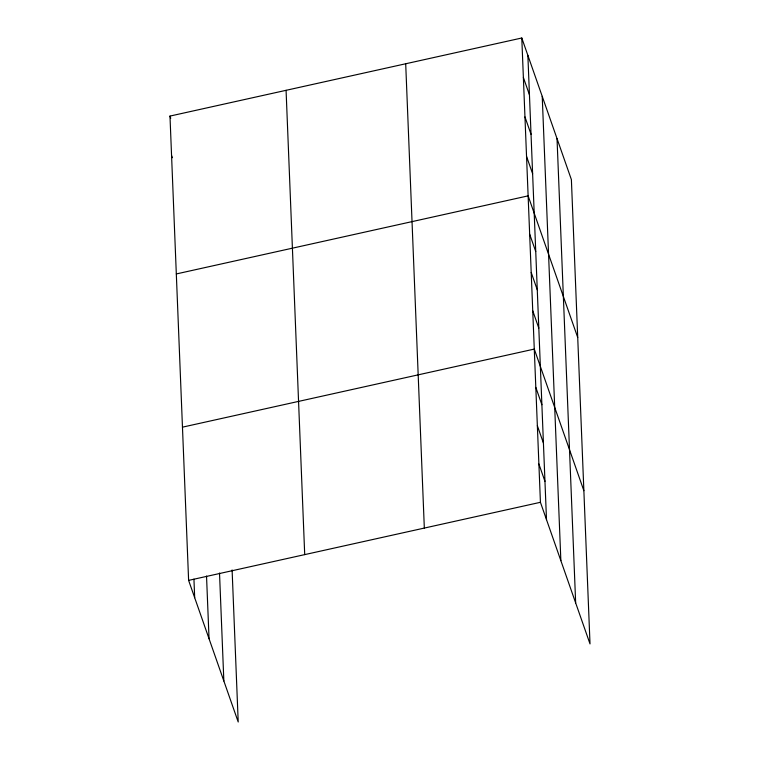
<?xml version="1.0" encoding="UTF-8"?>
<svg xmlns="http://www.w3.org/2000/svg" width="760" height="760" viewBox="0 0 760 760"><rect width="100%" height="100%" fill="white"/><g stroke="black" fill="none" stroke-linecap="round" stroke-linejoin="round"><path stroke-width="1.14" d="M232.104 569.943L238.212 722L188.613 580.383L169.983 116.08L521.788 38L571.387 179.616L590.017 643.919L540.427 502.303L521.788 38M176.32 273.942L528.124 195.861L577.723 337.478M182.466 427.158L534.28 349.087L583.87 490.703M188.613 580.383L540.427 502.303M523.374 77.463L529.444 94.8M524.961 116.936L531.031 134.273M526.547 156.398L532.617 173.736M529.663 234.166L535.733 251.503M531.202 272.469L537.272 289.816M532.741 310.773L538.811 328.12M535.809 387.391L541.889 404.728M537.348 425.695L543.419 443.033M538.887 463.999L544.958 481.337M169.983 116.08L170.743 118.246M171.56 155.543L172.32 157.709M557.023 138.605L575.662 602.908M542.222 96.349L560.861 560.652M527.867 55.337L546.497 519.64M405.697 63.764L424.327 528.067M286.073 90.316L304.712 554.619M219.516 573.04L223.848 680.989M206.53 576.052L209.048 638.732M193.942 579.149L194.684 597.721"/></g></svg>
